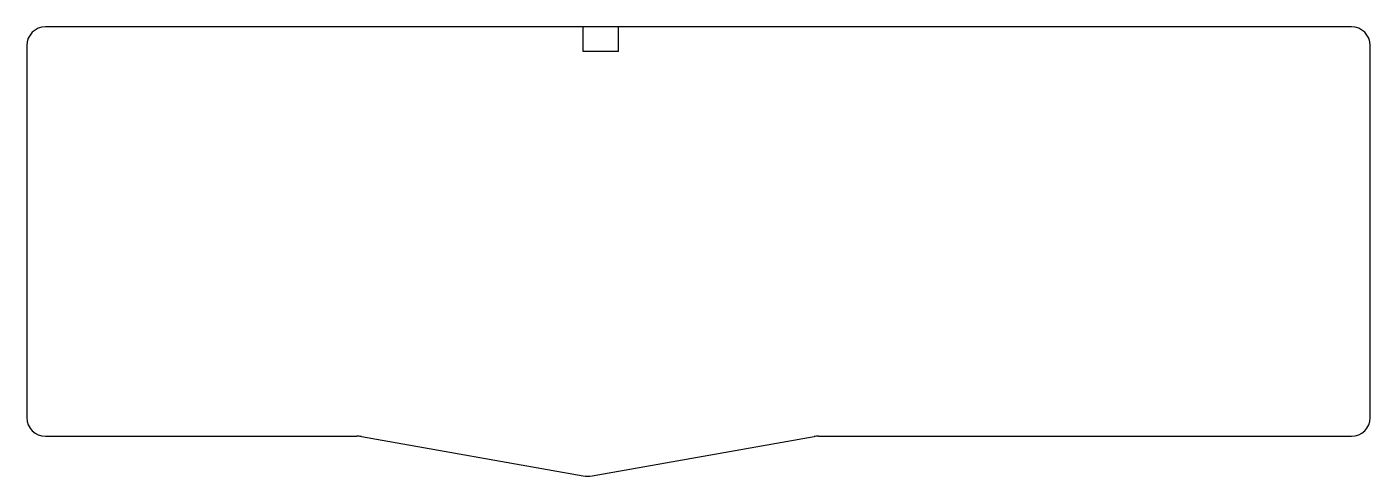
# Model space of a CAD drawing. Header units: millimetres. Extents: x -180 to 180, y -63 to 58.
import ezdxf

# ---------------------------------------------------------------- set-up
doc = ezdxf.new("R2010")
doc.units = ezdxf.units.MM
doc.layers.get('0').update_dxf_attribs({"linetype": 'CONTINUOUS'})

msp = doc.modelspace()

# ---------------------------------------------------------------- linework, layer by layer
for p, q in [((175.5, 57.95), (-175.5, 57.95)), ((-30.96, 51.3), (-30.96, 57.95)), ((-21.62, 57.95), (-21.62, 51.3)), ((-180.5, 52.95), (-180.5, -47.08)), ((-21.62, 51.3), (-30.96, 51.3)), ((180.5, -47.08), (180.5, 52.95)), ((-175.5, -52.08), (-91.82, -52.08)), ((-90.6, -52.18), (-30.98, -62.7)), ((-28.55, -62.7), (31.07, -52.18)), ((32.29, -52.08), (175.5, -52.08))]:
    msp.add_line(p, q)
for centre, radius, start, end in [((-175.5, 52.95), 5, 90, 180), ((175.5, 52.95), 5, 0, 90), ((-175.5, -47.08), 5, 180, 270), ((175.5, -47.08), 5, 270, 360), ((-91.82, -59.08), 7, 79.9951, 90), ((32.29, -59.08), 7, 90, 100.0042), ((-29.77, -55.81), 7, 259.9951, 280.0042)]:
    msp.add_arc(centre, radius, start, end)

doc.saveas('drawing.dxf')
